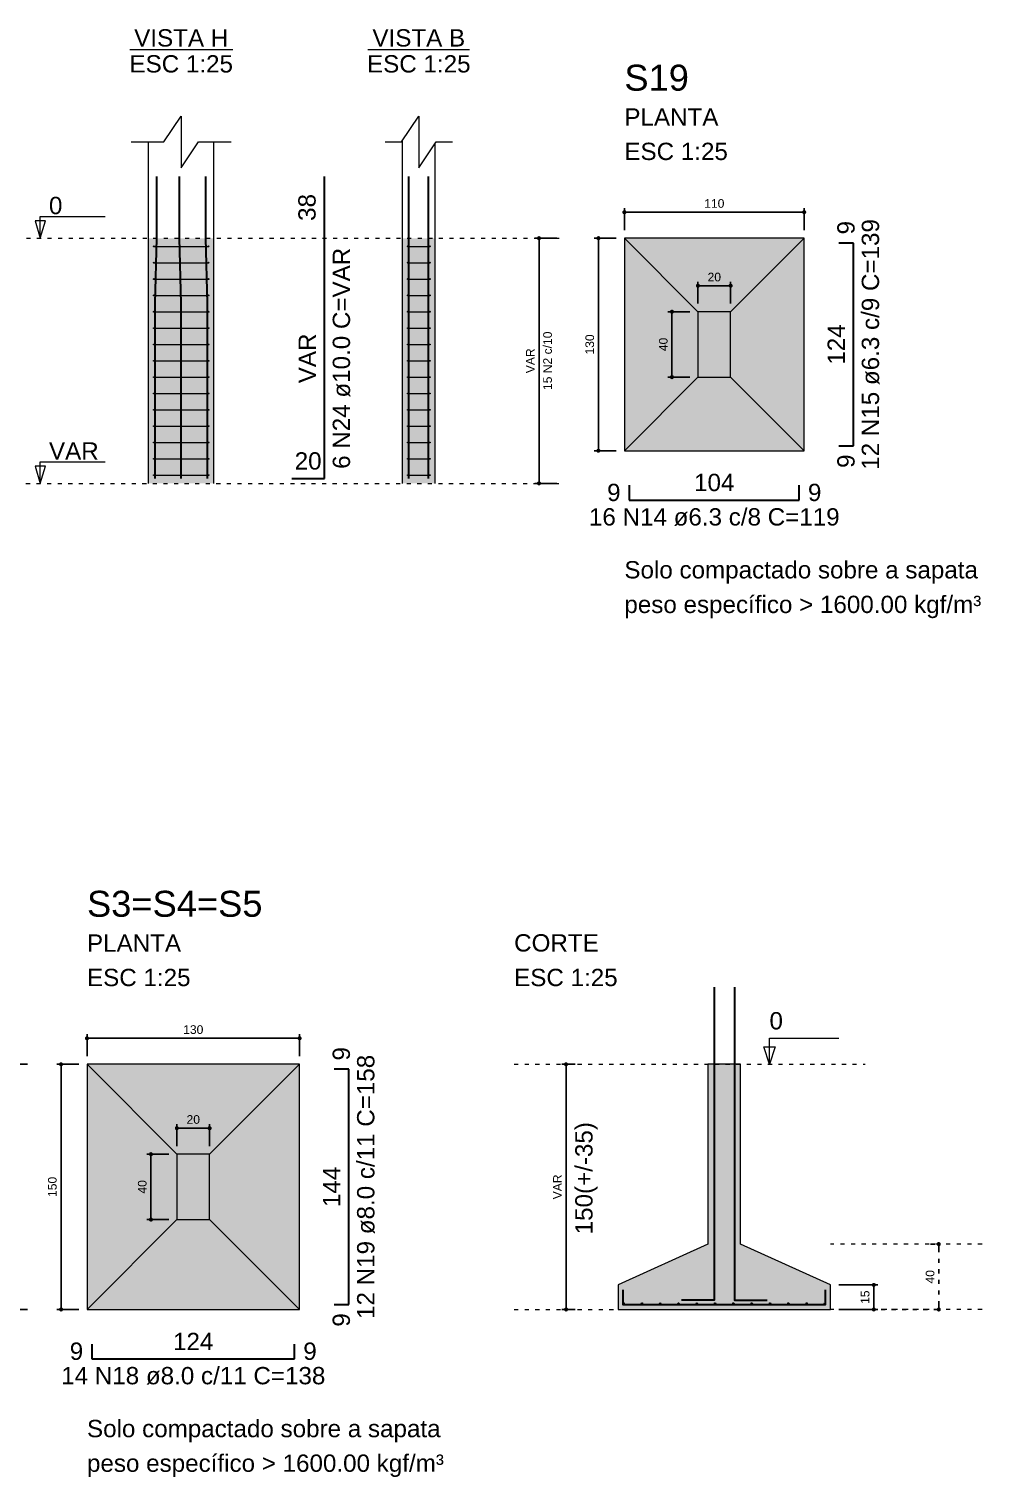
# Model space of a CAD drawing. Header units: millimetres. Extents: x 180 to 11148, y -1598 to 1045.
# Drawn here: x 659.32 to 682.64, y 6.39 to 41.82 of the extents above; entities that cross this region are included whole.
import ezdxf

# ---------------------------------------------------------------- set-up
doc = ezdxf.new("R2010")
doc.units = ezdxf.units.MM
doc.header["$MEASUREMENT"] = 0
doc.linetypes.add('DOT2', pattern=[3.175, 0, -3.175])
for name, color, linetype, lineweight in [('Descrição da armadura', 7, 'Continuous', 5), ('DT-Armadura', 2, 'Continuous', 30), ('DT-Barras na forma', 2, 'Continuous', 30), ('DT-Barras no corte', 5, 'Continuous', 5), ('DT-Barras rebatidas', 2, 'Continuous', 30), ('DT-Cotas', 9, 'Continuous', 5), ('DT-Estribos na forma', 5, 'Continuous', 5), ('DT-Forma', 5, 'Continuous', 5), ('DT-Hachura sapatas em corte', 43, 'Continuous', 5), ('DT-Hachura sapatas em planta', 43, 'Continuous', 5), ('DT-Hachura vista pilares', 252, 'Continuous', 5), ('DT-Pontilhado', 9, 'DOT2', 5), ('DT-Textos', 7, 'Continuous', 5), ('DT-Título', 3, 'Continuous', 20), ('Textos armaduras', 7, 'Continuous', 5)]:
    doc.layers.add(name, color=color, linetype=linetype, lineweight=lineweight)
doc.styles.add('Arial', font='arial.ttf')
doc.dimstyles.new('UM_25.000000', dxfattribs={"dimtxt": 0.18, "dimasz": 0.1, "dimexe": 0.1, "dimexo": 0.2, "dimgap": 0, "dimtad": 1, "dimtih": 1, "dimtoh": 1, "dimdec": 1, "dimlfac": 25, "dimzin": 0, "dimdsep": 46, "dimtxsty": 'Standard', "dimcen": 0.09, "dimdle": 0.1, "dimadec": 1, "dimazin": 2, "dimtfac": 1, "dimtdec": 4, "dimtofl": 0, "dimtmove": 0, "dimatfit": 3, "dimfxl": 1, "dimtolj": 1, "dimarcsym": 0})

# ---------------------------------------------------------------- blocks, each defined once
blk = doc.blocks.new('_Dot')
at = {"color": 0, "linetype": 'ByBlock', "lineweight": -2}
blk.add_line((-0.5, 0), (-1, 0), dxfattribs=at)
at = {"color": 0, "linetype": 'ByBlock', "const_width": 0.5}
blk.add_lwpolyline([(-0.25, 0, 1), (0.25, 0, 1)], format="xyb", close=True, dxfattribs=at)
blk = doc.blocks.new('*D133')
at = {"layer": 'Defpoints', "color": 0, "transparency": 16777216}
for p in [(671.801, 36.701), (672.437, 36.701), (672.437, 30.701)]:
    blk.add_point(p, dxfattribs=at)
at = {"layer": 'DT-Cotas', "color": 0, "lineweight": -2, "transparency": 16777216}
for p, q in [((672.237, 36.701), (671.701, 36.701)), ((671.801, 30.801), (671.801, 36.601)), ((672.237, 30.701), (671.701, 30.701))]:
    blk.add_line(p, q, dxfattribs=at)
at = {"layer": 'DT-Cotas', "color": 0, "lineweight": -2, "transparency": 16777216, "xscale": 0.1000000014901161, "yscale": 0.1000000014901161, "zscale": 0.1000000014901161}
for p, rotation in [((671.801, 36.701), 90), ((671.801, 30.701), 270)]:
    blk.add_blockref('_Dot', p, dxfattribs=dict(at, rotation=rotation))
blk = doc.blocks.new('*D134')
at = {"layer": 'Defpoints', "color": 0, "transparency": 16777216}
for p in [(671.801, 36.701), (672.437, 36.701), (672.437, 30.701)]:
    blk.add_point(p, dxfattribs=at)
at = {"layer": 'DT-Cotas', "color": 0, "lineweight": -2, "transparency": 16777216}
for p, q in [((672.237, 36.701), (671.701, 36.701)), ((671.801, 30.801), (671.801, 36.601)), ((672.237, 30.701), (671.701, 30.701))]:
    blk.add_line(p, q, dxfattribs=at)
at = {"layer": 'DT-Cotas', "color": 0, "lineweight": -2, "transparency": 16777216, "xscale": 0.1000000014901161, "yscale": 0.1000000014901161, "zscale": 0.1000000014901161}
for p, rotation in [((671.801, 36.701), 90), ((671.801, 30.701), 270)]:
    blk.add_blockref('_Dot', p, dxfattribs=dict(at, rotation=rotation))
blk = doc.blocks.new('*D197')
at = {"layer": 'Defpoints', "color": 0, "transparency": 16777216}
for p in [(673.89, 36.701), (673.254, 31.501), (673.89, 31.501)]:
    blk.add_point(p, dxfattribs=at)
at = {"layer": 'DT-Cotas', "color": 0, "lineweight": -2, "transparency": 16777216}
for p, q in [((673.69, 36.701), (673.154, 36.701)), ((673.254, 36.601), (673.254, 31.601)), ((673.69, 31.501), (673.154, 31.501))]:
    blk.add_line(p, q, dxfattribs=at)
at = {"layer": 'DT-Cotas', "color": 0, "lineweight": -2, "transparency": 16777216, "xscale": 0.1000000014901161, "yscale": 0.1000000014901161, "zscale": 0.1000000014901161}
for p, rotation in [((673.254, 36.701), 90), ((673.254, 31.501), 270)]:
    blk.add_blockref('_Dot', p, dxfattribs=dict(at, rotation=rotation))
at = {"layer": 'DT-Cotas', "transparency": 16777216, "insert": (673.043, 34.101), "char_height": 0.2118, "attachment_point": 5, "rotation": 90, "style": 'Arial'}
blk.add_mtext('\\A1;130', dxfattribs=at)
blk = doc.blocks.new('*D198')
at = {"layer": 'Defpoints', "color": 0, "transparency": 16777216}
for p in [(678.29, 37.337), (673.89, 36.701), (678.29, 36.701)]:
    blk.add_point(p, dxfattribs=at)
at = {"layer": 'DT-Cotas', "color": 0, "lineweight": -2, "transparency": 16777216}
for p, q in [((673.89, 36.901), (673.89, 37.437)), ((673.99, 37.337), (678.19, 37.337)), ((678.29, 36.901), (678.29, 37.437))]:
    blk.add_line(p, q, dxfattribs=at)
at = {"layer": 'DT-Cotas', "color": 0, "lineweight": -2, "transparency": 16777216, "xscale": 0.1000000014901161, "yscale": 0.1000000014901161, "zscale": 0.1000000014901161, "rotation": 180}
blk.add_blockref('_Dot', (673.89, 37.337), dxfattribs=at)
at = {"layer": 'DT-Cotas', "color": 0, "lineweight": -2, "transparency": 16777216, "xscale": 0.1000000014901161, "yscale": 0.1000000014901161, "zscale": 0.1000000014901161}
blk.add_blockref('_Dot', (678.29, 37.337), dxfattribs=at)
at = {"layer": 'DT-Cotas', "transparency": 16777216, "insert": (676.09, 37.549), "char_height": 0.2118, "attachment_point": 5, "rotation": 0.0057, "style": 'Arial'}
blk.add_mtext('\\A1;110', dxfattribs=at)
blk = doc.blocks.new('*D199')
at = {"layer": 'Defpoints', "color": 0, "transparency": 16777216}
for p in [(675.69, 34.901), (675.054, 33.301), (675.69, 33.301)]:
    blk.add_point(p, dxfattribs=at)
at = {"layer": 'DT-Cotas', "color": 0, "lineweight": -2, "transparency": 16777216}
for p, q in [((675.49, 34.901), (674.954, 34.901)), ((675.054, 34.801), (675.054, 33.401)), ((675.49, 33.301), (674.954, 33.301))]:
    blk.add_line(p, q, dxfattribs=at)
at = {"layer": 'DT-Cotas', "color": 0, "lineweight": -2, "transparency": 16777216, "xscale": 0.1000000014901161, "yscale": 0.1000000014901161, "zscale": 0.1000000014901161}
for p, rotation in [((675.054, 34.901), 90), ((675.054, 33.301), 270)]:
    blk.add_blockref('_Dot', p, dxfattribs=dict(at, rotation=rotation))
at = {"layer": 'DT-Cotas', "transparency": 16777216, "insert": (674.843, 34.101), "char_height": 0.2118, "attachment_point": 5, "rotation": 90, "style": 'Arial'}
blk.add_mtext('\\A1;40', dxfattribs=at)
blk = doc.blocks.new('*D200')
at = {"layer": 'Defpoints', "color": 0, "transparency": 16777216}
for p in [(676.49, 35.537), (675.69, 34.901), (676.49, 34.901)]:
    blk.add_point(p, dxfattribs=at)
at = {"layer": 'DT-Cotas', "color": 0, "lineweight": -2, "transparency": 16777216}
for p, q in [((675.69, 35.101), (675.69, 35.637)), ((675.79, 35.537), (676.39, 35.537)), ((676.49, 35.101), (676.49, 35.637))]:
    blk.add_line(p, q, dxfattribs=at)
at = {"layer": 'DT-Cotas', "color": 0, "lineweight": -2, "transparency": 16777216, "xscale": 0.1000000014901161, "yscale": 0.1000000014901161, "zscale": 0.1000000014901161, "rotation": 180}
blk.add_blockref('_Dot', (675.69, 35.537), dxfattribs=at)
at = {"layer": 'DT-Cotas', "color": 0, "lineweight": -2, "transparency": 16777216, "xscale": 0.1000000014901161, "yscale": 0.1000000014901161, "zscale": 0.1000000014901161}
blk.add_blockref('_Dot', (676.49, 35.537), dxfattribs=at)
at = {"layer": 'DT-Cotas', "transparency": 16777216, "insert": (676.09, 35.749), "char_height": 0.2118, "attachment_point": 5, "rotation": 0.0057, "style": 'Arial'}
blk.add_mtext('\\A1;20', dxfattribs=at)
blk = doc.blocks.new('*D166')
at = {"layer": 'Defpoints', "color": 0, "transparency": 16777216}
for p in [(658.853, 16.486), (659.489, 16.486), (659.489, 10.486)]:
    blk.add_point(p, dxfattribs=at)
at = {"layer": 'DT-Cotas', "color": 0, "lineweight": -2, "transparency": 16777216}
for p, q in [((659.289, 16.486), (658.753, 16.486)), ((658.853, 10.586), (658.853, 16.386)), ((659.289, 10.486), (658.753, 10.486))]:
    blk.add_line(p, q, dxfattribs=at)
at = {"layer": 'DT-Cotas', "color": 0, "lineweight": -2, "transparency": 16777216, "xscale": 0.1000000014901161, "yscale": 0.1000000014901161, "zscale": 0.1000000014901161}
for p, rotation in [((658.853, 16.486), 90), ((658.853, 10.486), 270)]:
    blk.add_blockref('_Dot', p, dxfattribs=dict(at, rotation=rotation))
blk = doc.blocks.new('*D175')
at = {"layer": 'Defpoints', "color": 0, "transparency": 16777216}
for p in [(660.742, 16.486), (660.107, 10.486), (660.742, 10.486)]:
    blk.add_point(p, dxfattribs=at)
at = {"layer": 'DT-Cotas', "color": 0, "lineweight": -2, "transparency": 16777216}
for p, q in [((660.542, 16.486), (660.007, 16.486)), ((660.107, 16.386), (660.107, 10.586)), ((660.542, 10.486), (660.007, 10.486))]:
    blk.add_line(p, q, dxfattribs=at)
at = {"layer": 'DT-Cotas', "color": 0, "lineweight": -2, "transparency": 16777216, "xscale": 0.1000000014901161, "yscale": 0.1000000014901161, "zscale": 0.1000000014901161}
for p, rotation in [((660.107, 16.486), 90), ((660.107, 10.486), 270)]:
    blk.add_blockref('_Dot', p, dxfattribs=dict(at, rotation=rotation))
at = {"layer": 'DT-Cotas', "transparency": 16777216, "insert": (659.895, 13.486), "char_height": 0.2118, "attachment_point": 5, "rotation": 90, "style": 'Arial'}
blk.add_mtext('\\A1;150', dxfattribs=at)
blk = doc.blocks.new('*D176')
at = {"layer": 'Defpoints', "color": 0, "transparency": 16777216}
for p in [(665.942, 17.122), (660.742, 16.486), (665.942, 16.486)]:
    blk.add_point(p, dxfattribs=at)
at = {"layer": 'DT-Cotas', "color": 0, "lineweight": -2, "transparency": 16777216}
for p, q in [((660.742, 16.686), (660.742, 17.222)), ((660.842, 17.122), (665.842, 17.122)), ((665.942, 16.686), (665.942, 17.222))]:
    blk.add_line(p, q, dxfattribs=at)
at = {"layer": 'DT-Cotas', "color": 0, "lineweight": -2, "transparency": 16777216, "xscale": 0.1000000014901161, "yscale": 0.1000000014901161, "zscale": 0.1000000014901161, "rotation": 180}
blk.add_blockref('_Dot', (660.742, 17.122), dxfattribs=at)
at = {"layer": 'DT-Cotas', "color": 0, "lineweight": -2, "transparency": 16777216, "xscale": 0.1000000014901161, "yscale": 0.1000000014901161, "zscale": 0.1000000014901161}
blk.add_blockref('_Dot', (665.942, 17.122), dxfattribs=at)
at = {"layer": 'DT-Cotas', "transparency": 16777216, "insert": (663.342, 17.334), "char_height": 0.2118, "attachment_point": 5, "rotation": 0.0057, "style": 'Arial'}
blk.add_mtext('\\A1;130', dxfattribs=at)
blk = doc.blocks.new('*D177')
at = {"layer": 'Defpoints', "color": 0, "transparency": 16777216}
for p in [(662.942, 14.286), (662.307, 12.686), (662.942, 12.686)]:
    blk.add_point(p, dxfattribs=at)
at = {"layer": 'DT-Cotas', "color": 0, "lineweight": -2, "transparency": 16777216}
for p, q in [((662.742, 14.286), (662.207, 14.286)), ((662.307, 14.186), (662.307, 12.786)), ((662.742, 12.686), (662.207, 12.686))]:
    blk.add_line(p, q, dxfattribs=at)
at = {"layer": 'DT-Cotas', "color": 0, "lineweight": -2, "transparency": 16777216, "xscale": 0.1000000014901161, "yscale": 0.1000000014901161, "zscale": 0.1000000014901161}
for p, rotation in [((662.307, 14.286), 90), ((662.307, 12.686), 270)]:
    blk.add_blockref('_Dot', p, dxfattribs=dict(at, rotation=rotation))
at = {"layer": 'DT-Cotas', "transparency": 16777216, "insert": (662.095, 13.486), "char_height": 0.2118, "attachment_point": 5, "rotation": 90, "style": 'Arial'}
blk.add_mtext('\\A1;40', dxfattribs=at)
blk = doc.blocks.new('*D178')
at = {"layer": 'Defpoints', "color": 0, "transparency": 16777216}
for p in [(663.742, 14.922), (662.942, 14.286), (663.742, 14.286)]:
    blk.add_point(p, dxfattribs=at)
at = {"layer": 'DT-Cotas', "color": 0, "lineweight": -2, "transparency": 16777216}
for p, q in [((662.942, 14.486), (662.942, 15.022)), ((663.042, 14.922), (663.642, 14.922)), ((663.742, 14.486), (663.742, 15.022))]:
    blk.add_line(p, q, dxfattribs=at)
at = {"layer": 'DT-Cotas', "color": 0, "lineweight": -2, "transparency": 16777216, "xscale": 0.1000000014901161, "yscale": 0.1000000014901161, "zscale": 0.1000000014901161, "rotation": 180}
blk.add_blockref('_Dot', (662.942, 14.922), dxfattribs=at)
at = {"layer": 'DT-Cotas', "color": 0, "lineweight": -2, "transparency": 16777216, "xscale": 0.1000000014901161, "yscale": 0.1000000014901161, "zscale": 0.1000000014901161}
blk.add_blockref('_Dot', (663.742, 14.922), dxfattribs=at)
at = {"layer": 'DT-Cotas', "transparency": 16777216, "insert": (663.342, 15.134), "char_height": 0.2118, "attachment_point": 5, "rotation": 0.0057, "style": 'Arial'}
blk.add_mtext('\\A1;20', dxfattribs=at)
blk = doc.blocks.new('*D179')
at = {"layer": 'Defpoints', "color": 0, "transparency": 16777216}
for p in [(672.887, 16.486), (672.463, 10.486), (672.887, 10.486)]:
    blk.add_point(p, dxfattribs=at)
at = {"layer": 'DT-Cotas', "color": 0, "lineweight": -2, "transparency": 16777216}
for p, q in [((672.687, 16.486), (672.363, 16.486)), ((672.463, 16.386), (672.463, 10.586)), ((672.687, 10.486), (672.363, 10.486))]:
    blk.add_line(p, q, dxfattribs=at)
at = {"layer": 'DT-Cotas', "color": 0, "lineweight": -2, "transparency": 16777216, "xscale": 0.1000000014901161, "yscale": 0.1000000014901161, "zscale": 0.1000000014901161}
for p, rotation in [((672.463, 16.486), 90), ((672.463, 10.486), 270)]:
    blk.add_blockref('_Dot', p, dxfattribs=dict(at, rotation=rotation))
at = {"layer": 'DT-Cotas', "transparency": 16777216, "insert": (672.251, 13.486), "char_height": 0.2118, "attachment_point": 5, "rotation": 90, "style": 'Arial'}
blk.add_mtext('\\A1;VAR', dxfattribs=at)
blk = doc.blocks.new('*D180')
at = {"layer": 'Defpoints', "color": 0, "transparency": 16777216}
for p in [(678.934, 11.086), (678.934, 10.486), (679.993, 10.486)]:
    blk.add_point(p, dxfattribs=at)
at = {"layer": 'DT-Cotas', "color": 0, "lineweight": -2, "transparency": 16777216}
for p, q in [((679.134, 11.086), (680.093, 11.086)), ((679.993, 10.986), (679.993, 10.586)), ((679.134, 10.486), (680.093, 10.486))]:
    blk.add_line(p, q, dxfattribs=at)
at = {"layer": 'DT-Cotas', "color": 0, "lineweight": -2, "transparency": 16777216, "xscale": 0.1000000014901161, "yscale": 0.1000000014901161, "zscale": 0.1000000014901161}
for p, rotation in [((679.993, 11.086), 90), ((679.993, 10.486), 270)]:
    blk.add_blockref('_Dot', p, dxfattribs=dict(at, rotation=rotation))
at = {"layer": 'DT-Cotas', "transparency": 16777216, "insert": (679.781, 10.786), "char_height": 0.2118, "attachment_point": 5, "rotation": 90, "style": 'Arial'}
blk.add_mtext('\\A1;15', dxfattribs=at)
blk = doc.blocks.new('*D171')
at = {"layer": 'Defpoints', "color": 0, "ltscale": 0.05, "transparency": 16777216}
for p in [(681.582, 12.086), (678.934, 10.486), (681.582, 10.486)]:
    blk.add_point(p, dxfattribs=at)
at = {"layer": 'DT-Pontilhado', "color": 0, "lineweight": -2, "ltscale": 0.05, "transparency": 16777216}
for p, q in [((681.382, 12.086), (681.482, 12.086)), ((681.582, 11.986), (681.582, 10.586)), ((679.134, 10.486), (681.682, 10.486))]:
    blk.add_line(p, q, dxfattribs=at)
at = {"layer": 'DT-Pontilhado', "color": 0, "lineweight": -2, "ltscale": 0.05, "transparency": 16777216, "xscale": 0.1000000014901161, "yscale": 0.1000000014901161, "zscale": 0.1000000014901161}
for p, rotation in [((681.582, 12.086), 90), ((681.582, 10.486), 270)]:
    blk.add_blockref('_Dot', p, dxfattribs=dict(at, rotation=rotation))
at = {"layer": 'DT-Pontilhado', "ltscale": 0.05, "transparency": 16777216, "insert": (681.37, 11.286), "char_height": 0.2118, "attachment_point": 5, "rotation": 90, "style": 'Arial'}
blk.add_mtext('\\A1;40', dxfattribs=at)

msp = doc.modelspace()

# ---------------------------------------------------------------- hatches: boundary and pattern name
at = {"layer": 'DT-Hachura sapatas em corte', "linetype": 'Continuous'}
msp.add_hatch(color=256, dxfattribs=at).paths.add_polyline_path([(675.9341, 12.0863), (675.9341, 12.0863), (673.7341, 11.0863), (673.7341, 10.4863), (678.9341, 10.4863), (678.9341, 11.0863), (676.7341, 12.0863), (676.7341, 12.0863), (676.7341, 16.4863), (675.9341, 16.4863), (675.9341, 12.0863)])
at = {"layer": 'DT-Hachura sapatas em planta', "linetype": 'Continuous'}
for points in [[(673.8897, 31.5013), (678.2897, 31.5013), (678.2897, 36.7013), (673.8897, 36.7013), (673.8897, 31.5013)], [(660.742, 10.4863), (665.942, 10.4863), (665.942, 16.4863), (660.742, 16.4863), (660.742, 10.4863)]]:
    msp.add_hatch(color=256, dxfattribs=at).paths.add_polyline_path(points)
at = {"layer": 'DT-Hachura vista pilares', "linetype": 'Continuous'}
for points in [[(662.2472, 30.7013), (662.2472, 36.7013), (663.8472, 36.7013), (663.8472, 30.7013), (662.2472, 30.7013)], [(668.4596, 30.7013), (668.4596, 36.7013), (669.2596, 36.7013), (669.2596, 30.7013), (668.4596, 30.7013)]]:
    msp.add_hatch(color=256, dxfattribs=at).paths.add_polyline_path(points)

# ---------------------------------------------------------------- linework, layer by layer
at = {"layer": 'DT-Armadura'}
for p, q in [((679.4969, 36.5813), (679.1369, 36.5813)), ((679.4969, 31.6213), (679.4969, 36.5813)), ((679.1369, 31.6213), (679.4969, 31.6213)), ((674.0097, 30.6541), (674.0097, 30.2941)), ((678.1697, 30.2941), (678.1697, 30.6541)), ((674.0097, 30.2941), (678.1697, 30.2941)), ((667.1492, 16.3663), (666.7892, 16.3663)), ((667.1492, 10.6063), (667.1492, 16.3663)), ((666.7892, 10.6063), (667.1492, 10.6063)), ((660.862, 9.6391), (660.862, 9.2791)), ((665.822, 9.2791), (665.822, 9.6391)), ((660.862, 9.2791), (665.822, 9.2791))]:
    msp.add_line(p, q, dxfattribs=at)
for points in [[(676.0841, 18.3697), (676.0841, 10.7113), (675.2841, 10.7113)], [(676.5841, 18.3697), (676.5841, 10.7113), (677.3841, 10.7113)], [(673.8541, 10.9663), (673.8541, 10.6063), (678.8141, 10.6063), (678.8141, 10.9663)]]:
    msp.add_lwpolyline(points, dxfattribs=at)
at = {"layer": 'DT-Barras na forma'}
for points in [[(662.4072, 30.8213), (662.4072, 35.1013), (662.4472, 36.7013), (662.4472, 38.2081)], [(663.0472, 30.8213), (663.0472, 35.1013), (663.0072, 36.7013), (663.0072, 38.2081)], [(663.6872, 30.8213), (663.6872, 35.1013), (663.6472, 36.7013), (663.6472, 38.2081)], [(668.6196, 30.8213), (668.6196, 35.1013), (668.6196, 36.7013), (668.6196, 38.2081)], [(669.0996, 30.8213), (669.0996, 35.1013), (669.0996, 36.7013), (669.0996, 38.2081)]]:
    msp.add_lwpolyline(points, dxfattribs=at)
at = {"layer": 'DT-Barras no corte'}
for centre in [(673.8701, 10.6363), (674.3181, 10.6363), (674.7661, 10.6363), (675.2141, 10.6363), (675.6621, 10.6363), (676.1101, 10.6363), (676.5581, 10.6363), (677.0061, 10.6363), (677.4541, 10.6363), (677.9021, 10.6363), (678.3501, 10.6363), (678.7981, 10.6363)]:
    msp.add_circle(centre, 0.016, dxfattribs=at)
at = {"layer": 'DT-Barras rebatidas'}
for p, q in [((666.5534, 36.7013), (666.5534, 38.2081)), ((666.5534, 30.8213), (666.5534, 36.7013)), ((665.7534, 30.8213), (666.5534, 30.8213))]:
    msp.add_line(p, q, dxfattribs=at)
at = {"layer": 'DT-Cotas'}
for points in [[(661.8236, 39.0553), (662.6236, 39.0553), (663.0472, 39.6907), (663.0472, 38.4199), (663.4708, 39.0553), (664.2708, 39.0553)], [(668.036, 39.0553), (668.436, 39.0553), (668.8596, 39.6907), (668.8596, 38.4199), (669.2832, 39.0553), (669.6832, 39.0553)]]:
    msp.add_lwpolyline(points, dxfattribs=at)
at = {"layer": 'DT-Estribos na forma'}
for p, q in [((662.3772, 36.5013), (663.7172, 36.5013)), ((668.5896, 36.5013), (669.1296, 36.5013)), ((662.3772, 36.1013), (663.7172, 36.1013)), ((668.5896, 36.1013), (669.1296, 36.1013)), ((662.3772, 35.7013), (663.7172, 35.7013)), ((668.5896, 35.7013), (669.1296, 35.7013)), ((662.3772, 35.3013), (663.7172, 35.3013)), ((668.5896, 35.3013), (669.1296, 35.3013)), ((662.3772, 34.9013), (663.7172, 34.9013)), ((668.5896, 34.9013), (669.1296, 34.9013)), ((662.3772, 34.5013), (663.7172, 34.5013)), ((668.5896, 34.5013), (669.1296, 34.5013)), ((662.3772, 34.1013), (663.7172, 34.1013)), ((668.5896, 34.1013), (669.1296, 34.1013)), ((662.3772, 33.7013), (663.7172, 33.7013)), ((668.5896, 33.7013), (669.1296, 33.7013)), ((662.3772, 33.3013), (663.7172, 33.3013)), ((668.5896, 33.3013), (669.1296, 33.3013)), ((662.3772, 32.9013), (663.7172, 32.9013)), ((668.5896, 32.9013), (669.1296, 32.9013)), ((662.3772, 32.5013), (663.7172, 32.5013)), ((668.5896, 32.5013), (669.1296, 32.5013)), ((662.3772, 32.1013), (663.7172, 32.1013)), ((668.5896, 32.1013), (669.1296, 32.1013)), ((662.3772, 31.7013), (663.7172, 31.7013)), ((668.5896, 31.7013), (669.1296, 31.7013)), ((662.3772, 31.3013), (663.7172, 31.3013)), ((668.5896, 31.3013), (669.1296, 31.3013)), ((662.3772, 30.9013), (663.7172, 30.9013)), ((668.5896, 30.9013), (669.1296, 30.9013))]:
    msp.add_line(p, q, dxfattribs=at)
for centre in [(662.3772, 36.5013), (663.7172, 36.5013), (668.5896, 36.5013), (669.1296, 36.5013), (662.3772, 36.1013), (663.7172, 36.1013), (668.5896, 36.1013), (669.1296, 36.1013), (662.3772, 35.7013), (663.7172, 35.7013), (668.5896, 35.7013), (669.1296, 35.7013), (662.3772, 35.3013), (663.7172, 35.3013), (668.5896, 35.3013), (669.1296, 35.3013), (662.3772, 34.9013), (663.7172, 34.9013), (668.5896, 34.9013), (669.1296, 34.9013), (662.3772, 34.5013), (663.7172, 34.5013), (668.5896, 34.5013), (669.1296, 34.5013), (662.3772, 34.1013), (663.7172, 34.1013), (668.5896, 34.1013), (669.1296, 34.1013), (662.3772, 33.7013), (663.7172, 33.7013), (668.5896, 33.7013), (669.1296, 33.7013), (662.3772, 33.3013), (663.7172, 33.3013), (668.5896, 33.3013), (669.1296, 33.3013), (662.3772, 32.9013), (663.7172, 32.9013), (668.5896, 32.9013), (669.1296, 32.9013), (662.3772, 32.5013), (663.7172, 32.5013), (668.5896, 32.5013), (669.1296, 32.5013), (662.3772, 32.1013), (663.7172, 32.1013), (668.5896, 32.1013), (669.1296, 32.1013), (662.3772, 31.7013), (663.7172, 31.7013), (668.5896, 31.7013), (669.1296, 31.7013), (662.3772, 31.3013), (663.7172, 31.3013), (668.5896, 31.3013), (669.1296, 31.3013), (662.3772, 30.9013), (663.7172, 30.9013), (668.5896, 30.9013), (669.1296, 30.9013)]:
    msp.add_circle(centre, 0.01, dxfattribs=at)
at = {"layer": 'DT-Forma'}
for p, q in [((662.2472, 36.7013), (662.2472, 39.0553)), ((663.8472, 36.7013), (663.8472, 39.0553)), ((668.4596, 36.7013), (668.4596, 39.0907)), ((669.2596, 36.7013), (669.2596, 39.0199)), ((662.2472, 30.7013), (662.2472, 36.7013)), ((663.8472, 30.7013), (663.8472, 36.7013)), ((668.4596, 30.7013), (668.4596, 36.7013)), ((669.2596, 30.7013), (669.2596, 36.7013)), ((673.8897, 36.7013), (675.6897, 34.9013)), ((678.2897, 36.7013), (676.4897, 34.9013)), ((673.8897, 31.5013), (675.6897, 33.3013)), ((673.8897, 31.5013), (675.6897, 33.3013)), ((678.2897, 31.5013), (676.4897, 33.3013)), ((660.742, 16.4863), (662.942, 14.2863)), ((665.942, 16.4863), (663.742, 14.2863)), ((660.742, 10.4863), (662.942, 12.6863)), ((660.742, 10.4863), (662.942, 12.6863)), ((665.942, 10.4863), (663.742, 12.6863))]:
    msp.add_line(p, q, dxfattribs=at)
for points in [[(673.8897, 31.5013), (678.2897, 31.5013), (678.2897, 36.7013), (673.8897, 36.7013), (673.8897, 31.5013)], [(675.6897, 33.3013), (676.4897, 33.3013), (676.4897, 34.9013), (675.6897, 34.9013), (675.6897, 33.3013)], [(660.742, 10.4863), (665.942, 10.4863), (665.942, 16.4863), (660.742, 16.4863), (660.742, 10.4863)], [(675.9341, 12.0863), (675.9341, 12.0863), (673.7341, 11.0863), (673.7341, 10.4863), (678.9341, 10.4863), (678.9341, 11.0863), (676.7341, 12.0863), (676.7341, 12.0863), (676.7341, 16.4863), (675.9341, 16.4863), (675.9341, 12.0863)], [(662.942, 12.6863), (663.742, 12.6863), (663.742, 14.2863), (662.942, 14.2863), (662.942, 12.6863)]]:
    msp.add_lwpolyline(points, close=True, dxfattribs=at)
at = {"layer": 'DT-Pontilhado', "ltscale": 0.05}
for p, q in [((650.7204, 36.7013), (672.4366, 36.7013)), ((656.6612, 30.7013), (672.4366, 30.7013)), ((671.1925, 16.4863), (679.7813, 16.4863)), ((682.6406, 12.0863), (678.9341, 12.0863)), ((671.1925, 10.4863), (673.7341, 10.4863)), ((682.6406, 10.4863), (678.9341, 10.4863))]:
    msp.add_line(p, q, dxfattribs=at)
at = {"layer": 'DT-Textos'}
for p, q in [((661.7875, 41.3215), (664.307, 41.3215)), ((667.6163, 41.3215), (670.103, 41.3215))]:
    msp.add_line(p, q, dxfattribs=at)
for points in [[(659.5997, 36.7013), (659.7268, 37.1249), (659.4727, 37.1249), (659.5997, 36.7013), (659.5997, 37.2308), (661.1882, 37.2308)], [(659.5997, 30.7013), (659.7268, 31.1249), (659.4727, 31.1249), (659.5997, 30.7013), (659.5997, 31.2308), (661.1882, 31.2308)], [(677.4401, 16.4863), (677.4401, 17.1217), (679.1345, 17.1217)]]:
    msp.add_lwpolyline(points, dxfattribs=at)
msp.add_lwpolyline([(677.5813, 16.9099), (677.4401, 16.4863), (677.2989, 16.9099), (677.5813, 16.9099)], close=True, dxfattribs=at)

# ---------------------------------------------------------------- texts
at = {"layer": 'Descrição da armadura', "linetype": 'Continuous', "attachment_point": 8, "rotation": 90, "line_spacing_factor": 0.798, "style": 'Arial'}
for s, insert, char_height, width in [('12 N15 ø6.3 c/9 C=139', (680.1323, 34.1013), 0.4236, 12.301814), ('6 N24 ø10.0 C=VAR', (667.1888, 33.7613), 0.4236, 10.849327), ('15 N2 c/10', (672.1189, 33.7013), 0.2118, 2.869342), ('12 N19 ø8.0 c/11 C=158', (667.7846, 13.4863), 0.4236, 12.961719)]:
    msp.add_mtext(s, dxfattribs=dict(at, insert=insert, char_height=char_height, width=width))
at = {"layer": 'Descrição da armadura', "linetype": 'Continuous', "char_height": 0.4236, "attachment_point": 8, "line_spacing_factor": 0.798, "style": 'Arial'}
for s, insert, width in [('16 N14 ø6.3 c/8 C=119', (676.0897, 29.6587), 12.301814), ('14 N18 ø8.0 c/11 C=138', (663.342, 8.6437), 12.961719)]:
    msp.add_mtext(s, dxfattribs=dict(at, insert=insert, width=width))
at = {"layer": 'DT-Cotas', "linetype": 'Continuous', "insert": (671.6953, 33.7013), "char_height": 0.2118, "width": 1.219868, "attachment_point": 8, "rotation": 90, "line_spacing_factor": 0.798, "style": 'Arial'}
msp.add_mtext('VAR', dxfattribs=at)
at = {"layer": 'DT-Cotas', "insert": (673.2387, 13.6977), "char_height": 0.4236, "width": 5.129285, "attachment_point": 8, "rotation": 90, "line_spacing_factor": 0.798, "style": 'Arial'}
msp.add_mtext('150(+/-35)', dxfattribs=at)
at = {"layer": 'DT-Textos', "linetype": 'Continuous', "char_height": 0.4236, "attachment_point": 8, "line_spacing_factor": 0.798, "style": 'Arial'}
for s, insert, width in [('VISTA H', (663.0472, 41.3851), 4.298326), ('VISTA B', (668.8596, 41.3851), 4.237353), ('ESC 1:25', (663.0472, 40.7497), 4.729993), ('ESC 1:25', (668.8596, 40.7497), 4.729993)]:
    msp.add_mtext(s, dxfattribs=dict(at, insert=insert, width=width))
at = {"layer": 'DT-Textos', "char_height": 0.4236, "attachment_point": 7, "line_spacing_factor": 0.798, "style": 'Arial'}
for s, insert, width in [('PLANTA', (673.8897, 39.4547), 4.298866), ('ESC 1:25', (673.8897, 38.6075), 4.729993), ('0', (659.8115, 37.2838), 0.614586), ('VAR', (659.8115, 31.2838), 2.272188), ('Solo compactado sobre a sapata', (673.8897, 28.2477), 16.156763), ('peso específico > 1600.00 kgf/m³', (673.8897, 27.4007), 16.309465), ('PLANTA', (660.742, 19.2397), 4.298866), ('CORTE', (671.1925, 19.2397), 3.867738), ('ESC 1:25', (660.742, 18.3925), 4.729993), ('ESC 1:25', (671.1925, 18.3925), 4.729993), ('0', (677.4401, 17.3335), 0.614586), ('Solo compactado sobre a sapata', (660.7417, 7.2327), 16.156763), ('peso específico > 1600.00 kgf/m³', (660.7417, 6.3857), 16.309465)]:
    msp.add_mtext(s, dxfattribs=dict(at, insert=insert, width=width))
at = {"layer": 'DT-Título', "char_height": 0.6354, "attachment_point": 7, "line_spacing_factor": 0.798, "style": 'Arial'}
for s, insert, width in [('S19', (673.8897, 40.3019), 3.277073), ('S3=S4=S5', (660.742, 20.0869), 8.909431)]:
    msp.add_mtext(s, dxfattribs=dict(at, insert=insert, width=width))
at = {"layer": 'Textos armaduras', "linetype": 'Continuous', "char_height": 0.4236, "attachment_point": 7, "rotation": 90, "line_spacing_factor": 0.798, "style": 'Arial'}
for s, insert, width in [('38', (666.3416, 37.1248), 1.31981), ('9', (679.5287, 36.7931), 0.659905), ('124', (679.2851, 33.6064), 1.979715), ('VAR', (666.3416, 33.1514), 2.439737), ('9', (679.5287, 31.0796), 0.659905), ('9', (667.181, 16.5781), 0.659905), ('144', (666.9374, 12.9914), 1.979715), ('9', (667.181, 10.0646), 0.659905)]:
    msp.add_mtext(s, dxfattribs=dict(at, insert=insert, width=width))
at = {"layer": 'Textos armaduras', "linetype": 'Continuous', "char_height": 0.4236, "attachment_point": 7, "line_spacing_factor": 0.798, "style": 'Arial'}
for s, insert, width in [('20', (665.8235, 31.0331), 1.31981), ('104', (675.5948, 30.5059), 1.979715), ('9', (673.468, 30.2623), 0.659905), ('9', (678.3815, 30.2623), 0.659905), ('9', (660.3202, 9.2473), 0.659905), ('124', (662.8471, 9.4909), 1.979715), ('9', (666.0338, 9.2473), 0.659905)]:
    msp.add_mtext(s, dxfattribs=dict(at, insert=insert, width=width))

# ---------------------------------------------------------------- dimensions: what is measured, and where the dimension line sits
at = {"layer": 'DT-Cotas'}
for base, p1, p2, picture, middle in [((678.2897, 37.3367), (673.8897, 36.7013), (678.2897, 36.7013), '*D198', (676.0897, 37.5485)), ((676.4897, 35.5367), (675.6897, 34.9013), (676.4897, 34.9013), '*D200', (676.0897, 35.7485)), ((665.942, 17.1217), (660.742, 16.4863), (665.942, 16.4863), '*D176', (663.342, 17.3335)), ((663.742, 14.9217), (662.942, 14.2863), (663.742, 14.2863), '*D178', (663.342, 15.1335))]:
    dim = msp.add_linear_dim(base=base, p1=p1, p2=p2, dimstyle='UM_25.000000', override={"dimtxt": 0.2118, "dimasz": 0.1, "dimexe": 0.1, "dimexo": 0.2, "dimtad": 1, "dimtih": 0, "dimtoh": 0, "dimdec": 1, "dimlfac": 25, "dimzin": 8, "dimtxsty": 'Arial', "dimblk": 'Dot', "dimblk1": 'Dot', "dimblk2": 'Dot', "dimsah": 1, "dimdle": 0.1, "dimse1": 0, "dimse2": 0, "dimclrt": 256, "dimadec": 1, "dimazin": 3, "dimtmove": 2, "dimldrblk": 'Dot'}, dxfattribs=at)
    dim.commit()
    dim.dimension.update_dxf_attribs({"geometry": picture, "text_midpoint": middle, "dimtype": 160, "text_rotation": 0.00573})
for base, p1, p2, text, override, picture, middle in [((671.8012, 36.7013), (672.4366, 30.7013), (672.4366, 36.7013), ' ', {"dimtxt": 0.4236, "dimasz": 0.1, "dimexe": 0.1, "dimexo": 0.2, "dimtad": 1, "dimtih": 0, "dimtoh": 0, "dimdec": 1, "dimlfac": 25, "dimzin": 8, "dimtxsty": 'Arial', "dimblk": 'Dot', "dimblk1": 'Dot', "dimblk2": 'Dot', "dimsah": 1, "dimdle": 0.1, "dimse1": 0, "dimse2": 0, "dimclrt": 256, "dimadec": 1, "dimazin": 3, "dimtmove": 2, "dimldrblk": 'Dot'}, '*D134', (671.3776, 33.7013)), ((671.8012, 36.7013), (672.4366, 30.7013), (672.4366, 36.7013), ' ', {"dimtxt": 0.2118, "dimasz": 0.1, "dimexe": 0.1, "dimexo": 0.2, "dimtad": 1, "dimtih": 0, "dimtoh": 0, "dimdec": 1, "dimlfac": 25, "dimzin": 8, "dimtxsty": 'Arial', "dimblk": 'Dot', "dimblk1": 'Dot', "dimblk2": 'Dot', "dimsah": 1, "dimdle": 0.1, "dimse1": 0, "dimse2": 0, "dimclrt": 256, "dimadec": 1, "dimazin": 3, "dimtmove": 2, "dimldrblk": 'Dot'}, '*D133', (671.5894, 33.7013)), ((658.8535, 16.4863), (659.4889, 10.4863), (659.4889, 16.4863), ' ', {"dimtxt": 0.2118, "dimasz": 0.1, "dimexe": 0.1, "dimexo": 0.2, "dimtad": 1, "dimtih": 0, "dimtoh": 0, "dimdec": 1, "dimlfac": 25, "dimzin": 8, "dimtxsty": 'Arial', "dimblk": 'Dot', "dimblk1": 'Dot', "dimblk2": 'Dot', "dimsah": 1, "dimdle": 0.1, "dimse1": 0, "dimse2": 0, "dimclrt": 256, "dimadec": 1, "dimazin": 3, "dimtmove": 2, "dimldrblk": 'Dot'}, '*D166', (658.6417, 13.4863)), ((672.4633, 10.4863), (672.8869, 16.4863), (672.8869, 10.4863), 'VAR', {"dimtxt": 0.2118, "dimasz": 0.1, "dimexe": 0.1, "dimexo": 0.2, "dimtad": 1, "dimtih": 0, "dimtoh": 0, "dimdec": 1, "dimlfac": 25, "dimzin": 8, "dimtxsty": 'Arial', "dimblk": 'Dot', "dimblk1": 'Dot', "dimblk2": 'Dot', "dimsah": 1, "dimdle": 0.1, "dimse1": 0, "dimse2": 0, "dimclrt": 256, "dimadec": 1, "dimazin": 3, "dimtmove": 2, "dimldrblk": 'Dot'}, '*D179', (672.2515, 13.4863))]:
    dim = msp.add_linear_dim(base=base, p1=p1, p2=p2, angle=90, text=text, dimstyle='UM_25.000000', override=override, dxfattribs=at)
    dim.commit()
    dim.dimension.update_dxf_attribs({"geometry": picture, "text_midpoint": middle, "dimtype": 160, "text_rotation": 90})
for base, p1, p2, picture, middle in [((673.2543, 31.5013), (673.8897, 36.7013), (673.8897, 31.5013), '*D197', (673.0425, 34.1013)), ((675.0543, 33.3013), (675.6897, 34.9013), (675.6897, 33.3013), '*D199', (674.8425, 34.1013)), ((660.1066, 10.4863), (660.742, 16.4863), (660.742, 10.4863), '*D175', (659.8948, 13.4863)), ((662.3066, 12.6863), (662.942, 14.2863), (662.942, 12.6863), '*D177', (662.0948, 13.4863)), ((679.9931, 10.4863), (678.9341, 11.0863), (678.9341, 10.4863), '*D180', (679.7813, 10.7863))]:
    dim = msp.add_linear_dim(base=base, p1=p1, p2=p2, angle=90, dimstyle='UM_25.000000', override={"dimtxt": 0.2118, "dimasz": 0.1, "dimexe": 0.1, "dimexo": 0.2, "dimtad": 1, "dimtih": 0, "dimtoh": 0, "dimdec": 1, "dimlfac": 25, "dimzin": 8, "dimtxsty": 'Arial', "dimblk": 'Dot', "dimblk1": 'Dot', "dimblk2": 'Dot', "dimsah": 1, "dimdle": 0.1, "dimse1": 0, "dimse2": 0, "dimclrt": 256, "dimadec": 1, "dimazin": 3, "dimtmove": 2, "dimldrblk": 'Dot'}, dxfattribs=at)
    dim.commit()
    dim.dimension.update_dxf_attribs({"geometry": picture, "text_midpoint": middle, "dimtype": 160, "text_rotation": 90})
at = {"layer": 'DT-Pontilhado', "ltscale": 0.05}
dim = msp.add_linear_dim(base=(681.5816, 10.4863), p1=(681.5816, 12.0863), p2=(678.9341, 10.4863), angle=90, dimstyle='UM_25.000000', override={"dimtxt": 0.2118, "dimasz": 0.1, "dimexe": 0.1, "dimexo": 0.2, "dimtad": 1, "dimtih": 0, "dimtoh": 0, "dimdec": 1, "dimlfac": 25, "dimzin": 8, "dimtxsty": 'Arial', "dimblk": 'Dot', "dimblk1": 'Dot', "dimblk2": 'Dot', "dimsah": 1, "dimdle": 0.1, "dimse1": 0, "dimse2": 0, "dimclrt": 256, "dimadec": 1, "dimazin": 3, "dimtmove": 2, "dimldrblk": 'Dot'}, dxfattribs=at)
dim.commit()
dim.dimension.update_dxf_attribs({"geometry": '*D171', "text_midpoint": (681.3698, 11.2863), "dimtype": 160, "text_rotation": 90})

doc.saveas('drawing.dxf')
